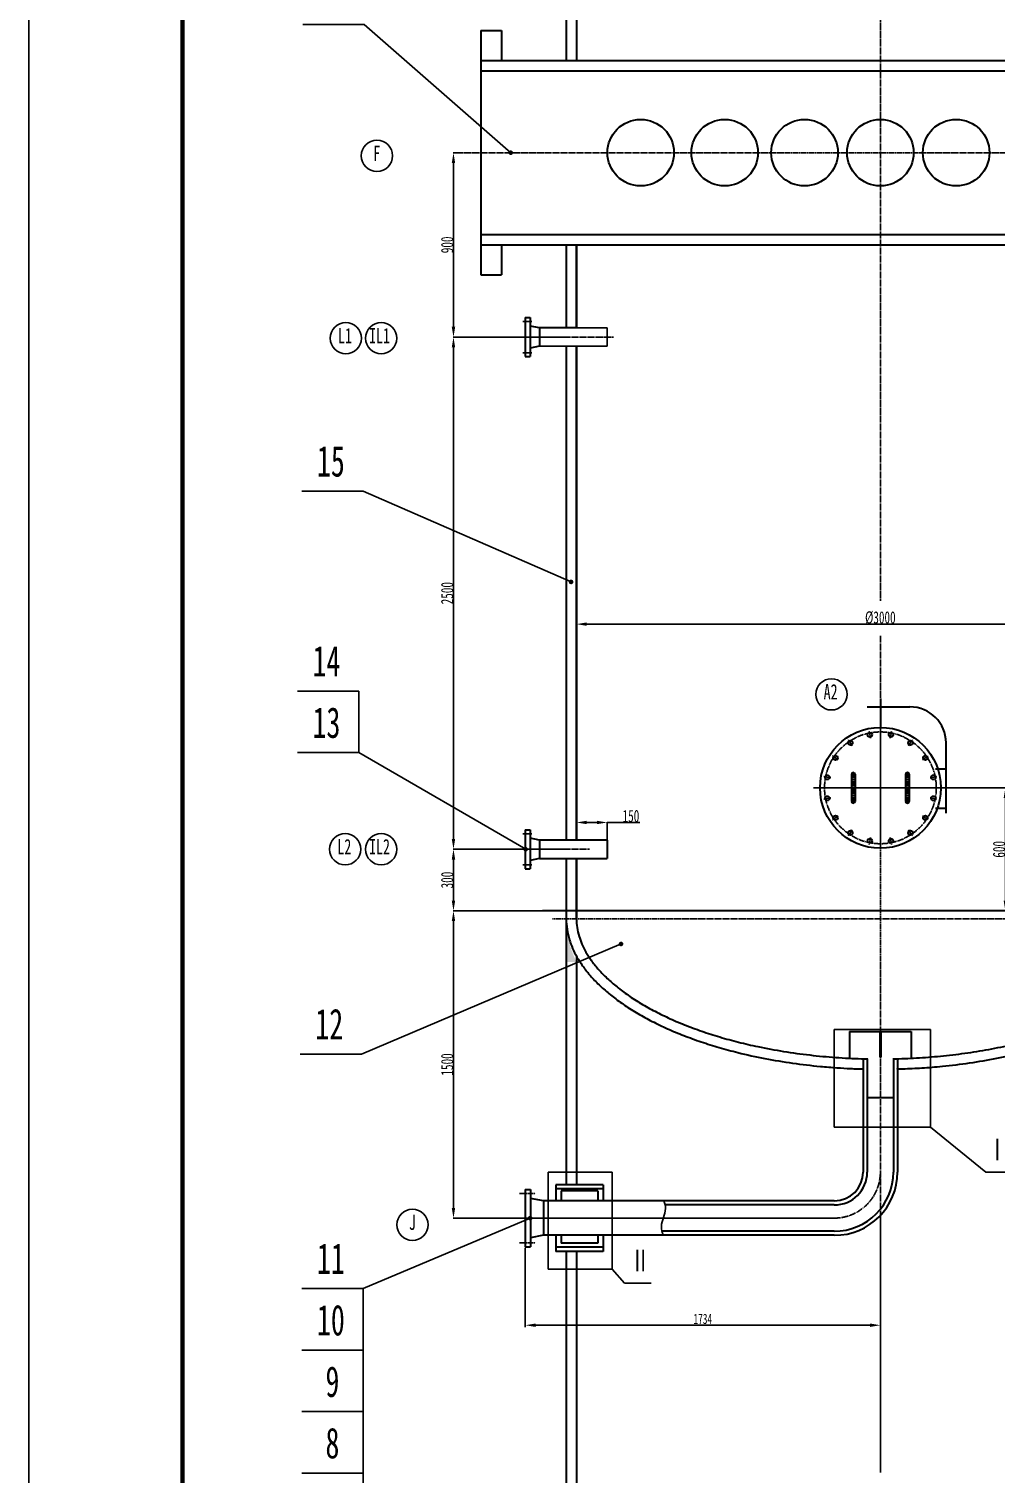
# Model space of a CAD drawing. Header units: millimetres. Extents: x -8910 to 8910, y -12615 to 12615.
# Drawn here: x -8910 to -4188, y -8337 to -1284 of the extents above; entities that cross this region are included whole.
import ezdxf

# ---------------------------------------------------------------- set-up
doc = ezdxf.new("R2010")
doc.units = ezdxf.units.MM
doc.linetypes.add('EB_DASHDOT', pattern=[39, 30, -3, 3, -3])
for name, color, linetype, lineweight in [('CAXA0', 7, 'Continuous', 35), ('CAXA1', 1, 'EB_DASHDOT', 25), ('CAXA3', 7, 'Continuous', 25), ('CAXA4', 2, 'Continuous', 25)]:
    doc.layers.add(name, color=color, linetype=linetype, lineweight=lineweight)
doc.styles.add('标准', font='SIMFANG.TTF', dxfattribs={"width": 0.667})
doc.dimstyles.new('机械', dxfattribs={"dimtxt": 50, "dimasz": 50, "dimexe": 10, "dimexo": 5, "dimgap": 5, "dimtad": 1, "dimdec": 0, "dimdsep": 46, "dimtxsty": '标准', "dimcen": 0, "dimdle": 6, "dimazin": 2, "dimtfac": 1, "dimtdec": 0, "dimtmove": 0, "dimatfit": 3, "dimldrblk": 'NONE', "dimfxl": 1, "dimtolj": 1, "dimtzin": 0, "dimarcsym": 0})
doc.dimstyles.new('标准', dxfattribs={"dimtxt": 3.5, "dimasz": 3.5, "dimexe": 2, "dimexo": 0, "dimtad": 1, "dimdec": 1, "dimdsep": 46, "dimtxsty": '标准', "dimcen": 0, "dimdle": 4, "dimazin": 2, "dimtfac": 1, "dimtdec": 1, "dimtmove": 0, "dimatfit": 3, "dimldrblk": 'NONE', "dimfxl": 1, "dimtolj": 1, "dimtzin": 0, "dimarcsym": 0})

# ---------------------------------------------------------------- blocks, each defined once
blk = doc.blocks.new('CAXBLOCK0', base_point=(8610, -12315))
at = {"layer": 'CAXA0', "linetype": 'Continuous', "lineweight": 25}
blk.add_line((-8910, -12615), (-8910, 12615), dxfattribs=at)
at = {"layer": 'CAXA0', "linetype": 'Continuous', "lineweight": 70}
blk.add_line((-8160, -12315), (-8160, 12315), dxfattribs=at)
blk = doc.blocks.new('*D103')
at = {"layer": 'CAXA4', "color": 0, "lineweight": -2}
for p, q in [((-6820.2, -1888.1), (-6839.3, -1888.1)), ((-6837.3, -2738), (-6837.3, -1938.1)), ((-6289.7, -2788), (-6839.3, -2788))]:
    blk.add_line(p, q, dxfattribs=at)
at = {"layer": 'CAXA4', "color": 0}
for points in [[(-6845.6, -1938.1), (-6829, -1938.1), (-6837.3, -1888.1)], [(-6845.6, -2738), (-6829, -2738), (-6837.3, -2788)]]:
    blk.add_solid(points, dxfattribs=at)
at = {"layer": 'Defpoints', "color": 0}
for p in [(-6837.3, -1888.1), (-6820.2, -1888.1), (-6289.7, -2788)]:
    blk.add_point(p, dxfattribs=at)
at = {"layer": 'CAXA4', "color": 0, "insert": (-6867.9, -2338.1), "char_height": 60, "attachment_point": 5, "rotation": 90, "style": '标准'}
blk.add_mtext('\\A1;\\fFangSong_GB2312;900', dxfattribs=at)
blk = doc.blocks.new('_None')
blk = doc.blocks.new('*D102')
at = {"layer": 'CAXA4', "color": 0, "lineweight": -2}
for p, q in [((-6289.7, -2788), (-6839.3, -2788)), ((-6837.3, -2838), (-6837.3, -5238)), ((-6289.7, -5288), (-6839.3, -5288))]:
    blk.add_line(p, q, dxfattribs=at)
at = {"layer": 'CAXA4', "color": 0}
for points in [[(-6845.6, -2838), (-6829, -2838), (-6837.3, -2788)], [(-6845.6, -5238), (-6829, -5238), (-6837.3, -5288)]]:
    blk.add_solid(points, dxfattribs=at)
at = {"layer": 'Defpoints', "color": 0}
for p in [(-6289.7, -2788), (-6837.3, -5288), (-6289.7, -5288)]:
    blk.add_point(p, dxfattribs=at)
at = {"layer": 'CAXA4', "color": 0, "insert": (-6867.9, -4038), "char_height": 60, "attachment_point": 5, "rotation": 90, "style": '标准'}
blk.add_mtext('\\A1;\\fFangSong_GB2312;2500', dxfattribs=at)
blk = doc.blocks.new('*D148')
at = {"layer": 'CAXA4', "color": 0, "lineweight": -2}
for p, q in [((-6289.7, -5288), (-6839.3, -5288)), ((-6837.3, -5338), (-6837.3, -5538.1)), ((-6403.3, -5588.1), (-6839.3, -5588.1))]:
    blk.add_line(p, q, dxfattribs=at)
at = {"layer": 'CAXA4', "color": 0}
for points in [[(-6845.6, -5338), (-6829, -5338), (-6837.3, -5288)], [(-6845.6, -5538.1), (-6829, -5538.1), (-6837.3, -5588.1)]]:
    blk.add_solid(points, dxfattribs=at)
at = {"layer": 'Defpoints', "color": 0}
for p in [(-6289.7, -5288), (-6837.3, -5588.1), (-6403.3, -5588.1)]:
    blk.add_point(p, dxfattribs=at)
at = {"layer": 'CAXA4', "color": 0, "insert": (-6867.9, -5438.1), "char_height": 60, "attachment_point": 5, "rotation": 90, "style": '标准'}
blk.add_mtext('\\A1;\\fFangSong_GB2312;300', dxfattribs=at)
blk = doc.blocks.new('*D101')
at = {"layer": 'CAXA4', "color": 0, "lineweight": -2}
for p, q in [((-6403.3, -5588.1), (-6839.3, -5588.1)), ((-6837.3, -5638.1), (-6837.3, -7038.1)), ((-4978.3, -7088.1), (-6839.3, -7088.1))]:
    blk.add_line(p, q, dxfattribs=at)
at = {"layer": 'CAXA4', "color": 0}
for points in [[(-6845.6, -5638.1), (-6829, -5638.1), (-6837.3, -5588.1)], [(-6845.6, -7038.1), (-6829, -7038.1), (-6837.3, -7088.1)]]:
    blk.add_solid(points, dxfattribs=at)
at = {"layer": 'Defpoints', "color": 0}
for p in [(-6403.3, -5588.1), (-6837.3, -7088.1), (-4978.3, -7088.1)]:
    blk.add_point(p, dxfattribs=at)
at = {"layer": 'CAXA4', "color": 0, "insert": (-6867.9, -6338.1), "char_height": 60, "attachment_point": 5, "rotation": 90, "style": '标准'}
blk.add_mtext('\\A1;\\fFangSong_GB2312;1500', dxfattribs=at)
blk = doc.blocks.new('*D96')
at = {"layer": 'CAXA4', "color": 0, "lineweight": -2}
for p, q in [((-4455.2, -4988.1), (-4141.1, -4988.1)), ((-4143.1, -5038.1), (-4143.1, -5538.1)), ((-3103.3, -5588.1), (-4145.1, -5588.1))]:
    blk.add_line(p, q, dxfattribs=at)
at = {"layer": 'CAXA4', "color": 0}
for points in [[(-4151.4, -5038.1), (-4134.7, -5038.1), (-4143.1, -4988.1)], [(-4151.4, -5538.1), (-4134.7, -5538.1), (-4143.1, -5588.1)]]:
    blk.add_solid(points, dxfattribs=at)
at = {"layer": 'Defpoints', "color": 0}
for p in [(-4455.2, -4988.1), (-4143.1, -5588.1), (-3103.3, -5588.1)]:
    blk.add_point(p, dxfattribs=at)
at = {"layer": 'CAXA4', "color": 0, "insert": (-4173.7, -5288.1), "char_height": 60, "attachment_point": 5, "rotation": 90, "style": '标准'}
blk.add_mtext('\\A1;\\fFangSong_GB2312;600', dxfattribs=at)
blk = doc.blocks.new('*CAXBLOCK449')
at = {"layer": 'CAXA4', "color": 0, "linetype": 'Continuous', "lineweight": 25}
for p, q in [((-4508.8, -6645), (-4238.8, -6863.1)), ((-4238.8, -6863.1), (-4129.3, -6863.1))]:
    blk.add_line(p, q, dxfattribs=at)
at = {"layer": 'CAXA4', "color": 0, "linetype": 'Continuous', "lineweight": 25, "insert": (-4230.5, -6700.5), "char_height": 105, "attachment_point": 1, "style": '标准'}
blk.add_mtext('\\fFangSong_GB2312;Ⅰ', dxfattribs=at)
blk = doc.blocks.new('CAXBLOCK57', base_point=(-7718.1, -7432.3))
at = {"layer": 'CAXA3', "linetype": 'Continuous', "lineweight": 25}
blk.add_hatch(color=0, dxfattribs=at).paths.add_polyline_path([(-6592, -7088.1), (-6592.2, -7086.4), (-6592.6, -7084.7), (-6593.3, -7083), (-6594.2, -7081.5), (-6595.3, -7080.2), (-6596.7, -7079), (-6598.2, -7078.1), (-6599.8, -7077.4), (-6601.5, -7077), (-6603.3, -7076.9), (-6605.1, -7077), (-6606.8, -7077.4), (-6608.4, -7078.1), (-6609.9, -7079), (-6611.3, -7080.2), (-6612.4, -7081.5), (-6613.3, -7083), (-6614, -7084.7), (-6614.4, -7086.4), (-6614.5, -7088.1), (-6614.4, -7089.9), (-6614, -7091.6), (-6613.3, -7093.2), (-6612.4, -7094.7), (-6611.3, -7096.1), (-6609.9, -7097.2), (-6608.4, -7098.2), (-6606.8, -7098.8), (-6605.1, -7099.2), (-6603.3, -7099.4), (-6601.5, -7099.2), (-6599.8, -7098.8), (-6598.2, -7098.2), (-6596.7, -7097.2), (-6595.3, -7096.1), (-6594.2, -7094.7), (-6593.3, -7093.2), (-6592.6, -7091.6), (-6592.2, -7089.9)], flags=0)
at = {"layer": 'CAXA3', "color": 0, "linetype": 'Continuous', "lineweight": 25}
for p, q in [((-6603.3, -7088.1), (-7418.1, -7432.3)), ((-7418.1, -7432.3), (-7718.1, -7432.3))]:
    blk.add_line(p, q, dxfattribs=at)
at = {"layer": 'CAXA3', "color": 0, "linetype": 'Continuous', "lineweight": 25, "insert": (-7644.1, -7210.7), "char_height": 150, "attachment_point": 1, "style": '标准'}
blk.add_mtext('\\fFangSong_GB2312;11', dxfattribs=at)
blk = doc.blocks.new('CAXBLOCK58', base_point=(-7718.1, -7732.3))
at = {"layer": 'CAXA3', "color": 0, "linetype": 'Continuous', "lineweight": 25}
for p, q in [((-7418.1, -7432.3), (-7418.1, -7732.3)), ((-7418.1, -7732.3), (-7718.1, -7732.3))]:
    blk.add_line(p, q, dxfattribs=at)
at = {"layer": 'CAXA3', "color": 0, "linetype": 'Continuous', "lineweight": 25, "insert": (-7644.1, -7510.7), "char_height": 150, "attachment_point": 1, "style": '标准'}
blk.add_mtext('\\fFangSong_GB2312;10', dxfattribs=at)
blk = doc.blocks.new('CAXBLOCK59', base_point=(-7718.1, -8032.3))
at = {"layer": 'CAXA3', "color": 0, "linetype": 'Continuous', "lineweight": 25}
for p, q in [((-7418.1, -7732.3), (-7418.1, -8032.3)), ((-7418.1, -8032.3), (-7718.1, -8032.3))]:
    blk.add_line(p, q, dxfattribs=at)
at = {"layer": 'CAXA3', "color": 0, "linetype": 'Continuous', "lineweight": 25, "insert": (-7602.4, -7810.7), "char_height": 150, "attachment_point": 1, "style": '标准'}
blk.add_mtext('\\fFangSong_GB2312;9', dxfattribs=at)
blk = doc.blocks.new('CAXBLOCK60', base_point=(-7718.1, -8332.3))
at = {"layer": 'CAXA3', "color": 0, "linetype": 'Continuous', "lineweight": 25}
for p, q in [((-7418.1, -8032.3), (-7418.1, -8332.3)), ((-7418.1, -8332.3), (-7718.1, -8332.3))]:
    blk.add_line(p, q, dxfattribs=at)
at = {"layer": 'CAXA3', "color": 0, "linetype": 'Continuous', "lineweight": 25, "insert": (-7602.4, -8110.7), "char_height": 150, "attachment_point": 1, "style": '标准'}
blk.add_mtext('\\fFangSong_GB2312;8', dxfattribs=at)
blk = doc.blocks.new('CAXBLOCK61', base_point=(-7718.1, -8632.3))
at = {"layer": 'CAXA3', "color": 0, "linetype": 'Continuous', "lineweight": 25}
for p, q in [((-7418.1, -8332.3), (-7418.1, -8632.3)), ((-7418.1, -8632.3), (-7718.1, -8632.3))]:
    blk.add_line(p, q, dxfattribs=at)
at = {"layer": 'CAXA3', "color": 0, "linetype": 'Continuous', "lineweight": 25, "insert": (-7602.4, -8410.7), "char_height": 150, "attachment_point": 1, "style": '标准'}
blk.add_mtext('\\fFangSong_GB2312;7', dxfattribs=at)
blk = doc.blocks.new('CAXBLOCK56', base_point=(-6603.3, -7088.1))
at = {"layer": 'CAXA3', "color": 0, "linetype": 'ByBlock', "lineweight": -2}
for name, p in [('CAXBLOCK57', (-7718.1, -7432.3)), ('CAXBLOCK58', (-7718.1, -7732.3)), ('CAXBLOCK59', (-7718.1, -8032.3)), ('CAXBLOCK60', (-7718.1, -8332.3)), ('CAXBLOCK61', (-7718.1, -8632.3))]:
    blk.add_blockref(name, p, dxfattribs=at)
blk = doc.blocks.new('CAXBLOCK63', base_point=(-7672, -6287.5))
at = {"layer": 'CAXA3', "linetype": 'Continuous', "lineweight": 25}
blk.add_hatch(color=0, dxfattribs=at).paths.add_polyline_path([(-6094.4, -5750.2), (-6094.5, -5748.4), (-6094.9, -5746.7), (-6095.6, -5745.1), (-6096.5, -5743.6), (-6097.7, -5742.2), (-6099, -5741.1), (-6100.5, -5740.1), (-6102.2, -5739.5), (-6103.9, -5739.1), (-6105.6, -5738.9), (-6107.4, -5739.1), (-6109.1, -5739.5), (-6110.8, -5740.1), (-6112.3, -5741.1), (-6113.6, -5742.2), (-6114.7, -5743.6), (-6115.7, -5745.1), (-6116.3, -5746.7), (-6116.8, -5748.4), (-6116.9, -5750.2), (-6116.8, -5751.9), (-6116.3, -5753.6), (-6115.7, -5755.3), (-6114.7, -5756.8), (-6113.6, -5758.1), (-6112.3, -5759.3), (-6110.8, -5760.2), (-6109.1, -5760.9), (-6107.4, -5761.3), (-6105.6, -5761.4), (-6103.9, -5761.3), (-6102.2, -5760.9), (-6100.5, -5760.2), (-6099, -5759.3), (-6097.7, -5758.1), (-6096.5, -5756.8), (-6095.6, -5755.3), (-6094.9, -5753.6), (-6094.5, -5751.9)], flags=0)
at = {"layer": 'CAXA3', "color": 0, "linetype": 'Continuous', "lineweight": 25}
for p, q in [((-6105.6, -5750.2), (-7372, -6287.5)), ((-7372, -6287.5), (-7672, -6287.5))]:
    blk.add_line(p, q, dxfattribs=at)
at = {"layer": 'CAXA3', "color": 0, "linetype": 'Continuous', "lineweight": 25, "insert": (-7598, -6065.9), "char_height": 150, "attachment_point": 1, "style": '标准'}
blk.add_mtext('\\fFangSong_GB2312;12', dxfattribs=at)
blk = doc.blocks.new('CAXBLOCK62', base_point=(-6105.6, -5750.2))
at = {"layer": 'CAXA3', "color": 0, "linetype": 'ByBlock', "lineweight": -2}
blk.add_blockref('CAXBLOCK63', (-7672, -6287.5), dxfattribs=at)
blk = doc.blocks.new('CAXBLOCK65', base_point=(-7718.1, -4816.1))
at = {"layer": 'CAXA3', "linetype": 'Continuous', "lineweight": 25}
blk.add_hatch(color=0, dxfattribs=at).paths.add_polyline_path([(-6592.1, -5288), (-6592.2, -5286.3), (-6592.6, -5284.6), (-6593.3, -5282.9), (-6594.2, -5281.4), (-6595.4, -5280.1), (-6596.7, -5278.9), (-6598.2, -5278), (-6599.9, -5277.3), (-6601.6, -5276.9), (-6603.3, -5276.8), (-6605.1, -5276.9), (-6606.8, -5277.3), (-6608.4, -5278), (-6609.9, -5278.9), (-6611.3, -5280.1), (-6612.4, -5281.4), (-6613.4, -5282.9), (-6614, -5284.6), (-6614.4, -5286.3), (-6614.6, -5288), (-6614.4, -5289.8), (-6614, -5291.5), (-6613.4, -5293.1), (-6612.4, -5294.7), (-6611.3, -5296), (-6609.9, -5297.1), (-6608.4, -5298.1), (-6606.8, -5298.7), (-6605.1, -5299.1), (-6603.3, -5299.3), (-6601.6, -5299.1), (-6599.9, -5298.7), (-6598.2, -5298.1), (-6596.7, -5297.1), (-6595.4, -5296), (-6594.2, -5294.7), (-6593.3, -5293.1), (-6592.6, -5291.5), (-6592.2, -5289.8)], flags=0)
at = {"layer": 'CAXA3', "color": 0, "linetype": 'Continuous', "lineweight": 25}
for p, q in [((-7418.1, -4816.1), (-7718.1, -4816.1)), ((-6603.3, -5288), (-7418.1, -4816.1))]:
    blk.add_line(p, q, dxfattribs=at)
at = {"layer": 'CAXA3', "color": 0, "linetype": 'Continuous', "lineweight": 25, "insert": (-7644.1, -4594.5), "char_height": 150, "attachment_point": 1, "style": '标准'}
blk.add_mtext('\\fFangSong_GB2312;13', dxfattribs=at)
blk = doc.blocks.new('CAXBLOCK66', base_point=(-7718.1, -4516.1))
at = {"layer": 'CAXA3', "color": 0, "linetype": 'Continuous', "lineweight": 25}
for p, q in [((-7418.1, -4516.1), (-7718.1, -4516.1)), ((-7418.1, -4816.1), (-7418.1, -4516.1))]:
    blk.add_line(p, q, dxfattribs=at)
at = {"layer": 'CAXA3', "color": 0, "linetype": 'Continuous', "lineweight": 25, "insert": (-7644.1, -4294.5), "char_height": 150, "attachment_point": 1, "style": '标准'}
blk.add_mtext('\\fFangSong_GB2312;14', dxfattribs=at)
blk = doc.blocks.new('CAXBLOCK64', base_point=(-6603.3, -5288))
at = {"layer": 'CAXA3', "color": 0, "linetype": 'ByBlock', "lineweight": -2}
for name, p in [('CAXBLOCK66', (-7718.1, -4516.1)), ('CAXBLOCK65', (-7718.1, -4816.1))]:
    blk.add_blockref(name, p, dxfattribs=at)
blk = doc.blocks.new('CAXBLOCK70', base_point=(-7718.1, -1263))
at = {"layer": 'CAXA3', "linetype": 'Continuous', "lineweight": 25}
blk.add_hatch(color=0, dxfattribs=at).paths.add_polyline_path([(-6692, -1888.1), (-6692.2, -1886.4), (-6692.6, -1884.6), (-6693.3, -1883), (-6694.2, -1881.5), (-6695.3, -1880.2), (-6696.7, -1879), (-6698.2, -1878.1), (-6699.8, -1877.4), (-6701.5, -1877), (-6703.3, -1876.9), (-6705, -1877), (-6706.8, -1877.4), (-6708.4, -1878.1), (-6709.9, -1879), (-6711.2, -1880.2), (-6712.4, -1881.5), (-6713.3, -1883), (-6714, -1884.6), (-6714.4, -1886.4), (-6714.5, -1888.1), (-6714.4, -1889.9), (-6714, -1891.6), (-6713.3, -1893.2), (-6712.4, -1894.7), (-6711.2, -1896.1), (-6709.9, -1897.2), (-6708.4, -1898.1), (-6706.8, -1898.8), (-6705, -1899.2), (-6703.3, -1899.4), (-6701.5, -1899.2), (-6699.8, -1898.8), (-6698.2, -1898.1), (-6696.7, -1897.2), (-6695.3, -1896.1), (-6694.2, -1894.7), (-6693.3, -1893.2), (-6692.6, -1891.6), (-6692.2, -1889.9)], flags=0)
at = {"layer": 'CAXA3', "color": 0, "linetype": 'Continuous', "lineweight": 25}
for p, q in [((-7418.1, -1263), (-7718.1, -1263)), ((-6703.3, -1888.1), (-7418.1, -1263))]:
    blk.add_line(p, q, dxfattribs=at)
at = {"layer": 'CAXA3', "color": 0, "linetype": 'Continuous', "lineweight": 25, "insert": (-7644.1, -1041.4), "char_height": 150, "attachment_point": 1, "style": '标准'}
blk.add_mtext('\\fFangSong_GB2312;16', dxfattribs=at)
blk = doc.blocks.new('CAXBLOCK69', base_point=(-6703.3, -1888.1))
at = {"layer": 'CAXA3', "color": 0, "linetype": 'ByBlock', "lineweight": -2}
blk.add_blockref('CAXBLOCK70', (-7718.1, -1263), dxfattribs=at)
blk = doc.blocks.new('*CAXBLOCK10861')
at = {"layer": 'CAXA3', "color": 0, "linetype": 'Continuous', "lineweight": 25}
for p, q in [((-6178.5, -7337.5), (-6118.6, -7405.2)), ((-6118.6, -7405.2), (-5988.5, -7405.2))]:
    blk.add_line(p, q, dxfattribs=at)
at = {"layer": 'CAXA3', "color": 0, "linetype": 'Continuous', "lineweight": 25, "insert": (-6089.7, -7242.6), "char_height": 105, "attachment_point": 1, "style": '标准'}
blk.add_mtext('\\fFangSong_GB2312;Ⅱ', dxfattribs=at)
blk = doc.blocks.new('CAXBLOCK68', base_point=(-7718.1, -3540.3))
at = {"layer": 'CAXA3', "linetype": 'Continuous', "lineweight": 25}
blk.add_hatch(color=0, dxfattribs=at).paths.add_polyline_path([(-6392, -3983.1), (-6392.2, -3981.3), (-6392.6, -3979.6), (-6393.3, -3978), (-6394.2, -3976.5), (-6395.3, -3975.1), (-6396.7, -3974), (-6398.2, -3973.1), (-6399.8, -3972.4), (-6401.5, -3972), (-6403.3, -3971.9), (-6405, -3972), (-6406.8, -3972.4), (-6408.4, -3973.1), (-6409.9, -3974), (-6411.2, -3975.1), (-6412.4, -3976.5), (-6413.3, -3978), (-6414, -3979.6), (-6414.4, -3981.3), (-6414.5, -3983.1), (-6414.4, -3984.9), (-6414, -3986.6), (-6413.3, -3988.2), (-6412.4, -3989.7), (-6411.2, -3991.1), (-6409.9, -3992.2), (-6408.4, -3993.1), (-6406.8, -3993.8), (-6405, -3994.2), (-6403.3, -3994.4), (-6401.5, -3994.2), (-6399.8, -3993.8), (-6398.2, -3993.1), (-6396.7, -3992.2), (-6395.3, -3991.1), (-6394.2, -3989.7), (-6393.3, -3988.2), (-6392.6, -3986.6), (-6392.2, -3984.9)], flags=0)
at = {"layer": 'CAXA3', "color": 0, "linetype": 'Continuous', "lineweight": 25}
for p, q in [((-7418.1, -3540.3), (-7718.1, -3540.3)), ((-6403.3, -3983.1), (-7418.1, -3540.3))]:
    blk.add_line(p, q, dxfattribs=at)
at = {"layer": 'CAXA3', "color": 0, "linetype": 'Continuous', "lineweight": 25, "insert": (-7644.1, -3318.7), "char_height": 150, "attachment_point": 1, "style": '标准'}
blk.add_mtext('\\fFangSong_GB2312;15', dxfattribs=at)
blk = doc.blocks.new('*D147')
at = {"layer": 'CAXA4', "color": 0, "lineweight": -2}
for p, q in [((-6236.8, -5215.9), (-6236.8, -5155.1)), ((-6186.8, -5157.1), (-6137.3, -5157.1)), ((-6087.3, -5243.6), (-6087.3, -5155.1)), ((-6087.3, -5157.1), (-5928, -5157.1))]:
    blk.add_line(p, q, dxfattribs=at)
at = {"layer": 'CAXA4', "color": 0}
for points in [[(-6186.8, -5148.8), (-6186.8, -5165.4), (-6236.8, -5157.1)], [(-6137.3, -5148.8), (-6137.3, -5165.4), (-6087.3, -5157.1)]]:
    blk.add_solid(points, dxfattribs=at)
at = {"layer": 'Defpoints', "color": 0}
for p in [(-6236.8, -5215.9), (-6087.3, -5157.1), (-6087.3, -5243.6)]:
    blk.add_point(p, dxfattribs=at)
at = {"layer": 'CAXA4', "color": 0, "insert": (-5970.9, -5125.9), "char_height": 60, "attachment_point": 5, "style": '标准'}
blk.add_mtext('\\A1;150', dxfattribs=at)
blk = doc.blocks.new('*D153')
at = {"layer": 'CAXA4', "color": 0, "lineweight": -2}
for p, q in [((-6236.8, -4092), (-6236.8, -4191.1)), ((-3269.9, -4092), (-3269.9, -4191.1)), ((-6186.8, -4189.1), (-3319.9, -4189.1))]:
    blk.add_line(p, q, dxfattribs=at)
at = {"layer": 'CAXA4', "color": 0}
for points in [[(-6186.8, -4180.8), (-6186.8, -4197.5), (-6236.8, -4189.1)], [(-3319.9, -4180.8), (-3319.9, -4197.5), (-3269.9, -4189.1)]]:
    blk.add_solid(points, dxfattribs=at)
at = {"layer": 'Defpoints', "color": 0}
for p in [(-6236.8, -4092), (-3269.9, -4092), (-3269.9, -4189.1)]:
    blk.add_point(p, dxfattribs=at)
at = {"layer": 'CAXA4', "color": 0, "insert": (-4753.4, -4157.8), "char_height": 60, "attachment_point": 5, "style": '标准'}
blk.add_mtext('\\A1;%%c3000', dxfattribs=at)
blk = doc.blocks.new('*D176')
at = {"layer": 'CAXA4', "color": 0, "lineweight": -2}
for p, q in [((-4753.3, -7079.9), (-4753.3, -7620.8)), ((-6486.8, -7233.1), (-6486.8, -7620.8)), ((-6436.8, -7610.8), (-4803.3, -7610.8))]:
    blk.add_line(p, q, dxfattribs=at)
at = {"layer": 'CAXA4', "color": 0}
for points in [[(-6436.8, -7602.5), (-6436.8, -7619.2), (-6486.8, -7610.8)], [(-4803.3, -7602.5), (-4803.3, -7619.2), (-4753.3, -7610.8)]]:
    blk.add_solid(points, dxfattribs=at)
at = {"layer": 'Defpoints', "color": 0}
for p in [(-4753.3, -7074.9), (-6486.8, -7228.1), (-4753.3, -7610.8)]:
    blk.add_point(p, dxfattribs=at)
at = {"layer": 'CAXA4', "color": 0, "insert": (-5620.1, -7580.3), "char_height": 50, "attachment_point": 5, "style": '标准'}
blk.add_mtext('\\A1;1734', dxfattribs=at)

msp = doc.modelspace()

# ---------------------------------------------------------------- hatches: boundary and pattern name
at = {"layer": 'CAXA0', "linetype": 'Continuous', "lineweight": 25}
msp.add_hatch(color=256, dxfattribs=at).paths.add_polyline_path([(-6286.82, -5838.29), (-6236.82, -5838.29), (-6242.35, -5826.53), (-6247.55, -5814.73), (-6252.44, -5802.89), (-6257, -5791.01), (-6260.59, -5780.98), (-6263.96, -5770.91), (-6267.09, -5760.81), (-6270, -5750.68), (-6272.68, -5740.53), (-6275.13, -5730.36), (-6277.35, -5720.17), (-6279.33, -5709.96), (-6281.09, -5699.74), (-6282.61, -5689.51), (-6283.89, -5679.28), (-6284.95, -5669.03), (-6285.77, -5658.79), (-6286.35, -5648.55), (-6286.7, -5638.32), (-6286.82, -5628.09)], flags=0)

# ---------------------------------------------------------------- linework, layer by layer
at = {"layer": 'CAXA0'}
for p, q in [((-6286.66, 7427.91), (-6286.66, -1438.12)), ((-6236.66, -1168.12), (-6236.66, -1438.12)), ((-6703.29, -1292.59), (-6703.29, -2483.65)), ((-6703.29, -1292.59), (-6603.29, -1292.59)), ((-6603.29, -1292.59), (-6603.29, -1438.12)), ((-6703.29, -1438.12), (-3269.91, -1438.12)), ((-6703.29, -1488.12), (-3269.91, -1488.12)), ((-6703.29, -2288.12), (-3269.91, -2288.12)), ((-6703.29, -2338.12), (-3153.29, -2338.12)), ((-6603.29, -2338.12), (-6603.29, -2483.65)), ((-6286.82, -2338.12), (-6286.82, -2743.56)), ((-6236.82, -2338.12), (-6236.82, -2743.6)), ((-6236.82, -2743.65), (-6236.82, -2338.12)), ((-6703.29, -2483.65), (-6603.29, -2483.65)), ((-6486.87, -2693.06), (-6486.87, -2883.06)), ((-6486.84, -2693.06), (-6462.84, -2693.06)), ((-6462.84, -2693.06), (-6462.84, -2883.06)), ((-6416.84, -2743.56), (-6462.84, -2734.06)), ((-6236.82, -2743.56), (-6416.84, -2743.56)), ((-6416.84, -2743.56), (-6416.84, -2832.56)), ((-6486.84, -2883.06), (-6462.84, -2883.06)), ((-6416.84, -2832.56), (-6462.84, -2842.06)), ((-6286.82, -2832.54), (-6286.82, -5243.56)), ((-6236.82, -2832.56), (-6236.82, -5243.56)), ((-6236.82, -5243.56), (-6236.82, -2832.67)), ((-4753.01, -4552.35), (-4753.01, -4693.27)), ((-4817.68, -4592.78), (-4608.77, -4592.78)), ((-4432.77, -5111.92), (-4432.77, -4768.78)), ((-4893.81, -4922.07), (-4893.81, -5054.07)), ((-4876.21, -4922.07), (-4876.21, -5054.07)), ((-4629.81, -4922.07), (-4629.81, -5054.07)), ((-4612.21, -4922.07), (-4612.21, -5054.07)), ((-4484.6, -4894.67), (-4432.77, -4894.67)), ((-4484.6, -5086.64), (-4432.77, -5086.64)), ((-6486.87, -5193.06), (-6486.87, -5383.06)), ((-6486.84, -5193.06), (-6462.84, -5193.06)), ((-6462.84, -5193.06), (-6462.84, -5383.06)), ((-6416.84, -5243.56), (-6462.84, -5234.06)), ((-6087.28, -5243.56), (-6416.84, -5243.56)), ((-6416.84, -5243.56), (-6416.84, -5332.56)), ((-6087.28, -5243.56), (-6087.28, -5332.56)), ((-6416.84, -5332.56), (-6462.84, -5342.06)), ((-6416.84, -5332.56), (-6087.28, -5332.56)), ((-6286.82, -5332.54), (-6286.82, -6167.79)), ((-6236.82, -5628.09), (-6236.82, -5332.56)), ((-6236.82, -5332.56), (-6236.82, -5628.09)), ((-6486.84, -5383.06), (-6462.84, -5383.06)), ((-3103.29, -5588.09), (-6403.29, -5588.09)), ((-6236.82, -5809.58), (-6236.82, -6883.8)), ((-6286.82, -6167.79), (-6286.82, -6925.59)), ((-6236.82, -6167.79), (-6236.82, -6925.59)), ((-4903.29, -6178.09), (-4903.29, -6308.43)), ((-4903.29, -6178.09), (-4603.29, -6178.09)), ((-4756.29, -6178.09), (-4756.29, -6303.09)), ((-4750.29, -6178.09), (-4750.29, -6303.09)), ((-4603.29, -6178.09), (-4603.29, -6308.43)), ((-4837.29, -6310.94), (-4837.29, -6863.09)), ((-4817.29, -6311.42), (-4817.29, -6863.09)), ((-4689.29, -6311.42), (-4689.29, -6863.09)), ((-4669.29, -6310.94), (-4669.29, -6863.09)), ((-4817.29, -6500.01), (-4689.29, -6500.01)), ((-6486.83, -6948.13), (-6461.33, -6948.13)), ((-6486.83, -6948.13), (-6486.83, -7228.13)), ((-6461.33, -6948.13), (-6461.33, -7228.13)), ((-6106.82, -6925.59), (-6336.82, -6925.59)), ((-6336.82, -6925.59), (-6336.82, -7004.09)), ((-6106.82, -6945.59), (-6336.82, -6945.59)), ((-6311.82, -6955.59), (-6311.82, -7004.09)), ((-6131.82, -6955.59), (-6311.82, -6955.59)), ((-6131.82, -6955.59), (-6131.82, -7004.09)), ((-6106.82, -6925.59), (-6106.82, -7004.09)), ((-6397.83, -7004.13), (-6461.33, -6992.13)), ((-4978.29, -7004.09), (-6398.06, -7004.09)), ((-6397.83, -7004.13), (-6397.83, -7172.13)), ((-4978.29, -7024.09), (-5803.85, -7024.09)), ((-6397.83, -7172.13), (-6461.33, -7184.13)), ((-4978.29, -7172.09), (-6397.83, -7172.09)), ((-6336.82, -7172.09), (-6336.82, -7250.59)), ((-6311.82, -7172.09), (-6311.82, -7210.59)), ((-6131.82, -7172.09), (-6131.82, -7210.59)), ((-6106.82, -7172.09), (-6106.82, -7250.59)), ((-4978.29, -7152.09), (-5819.47, -7152.09)), ((-6486.83, -7228.13), (-6461.33, -7228.13)), ((-6106.82, -7230.59), (-6336.82, -7230.59)), ((-6106.82, -7250.59), (-6336.82, -7250.59)), ((-6131.82, -7210.59), (-6311.82, -7210.59)), ((-6286.82, -7250.59), (-6286.82, -8913.09)), ((-6236.82, -7250.59), (-6236.82, -8913.09))]:
    msp.add_line(p, q, dxfattribs=at)
for centre, radius in [((-5923.29, -1888.12), 162.5), ((-5513.29, -1888.12), 162.5), ((-5123.29, -1888.12), 162.5), ((-4753.29, -1888.12), 162.5), ((-4383.29, -1888.12), 162.5), ((-4753.01, -4988.07), 294.8), ((-4804.6, -4729.12), 11), ((-4701.57, -4729.09), 11), ((-4899.77, -4768.57), 11), ((-4606.38, -4768.49), 11), ((-4972.6, -4841.44), 11), ((-4533.51, -4841.31), 11), ((-5012, -4936.64), 11), ((-4494.05, -4936.49), 11), ((-5011.96, -5039.66), 11), ((-4494.02, -5039.51), 11), ((-4972.51, -5134.84), 11), ((-4533.42, -5134.71), 11), ((-4899.64, -5207.66), 11), ((-4606.25, -5207.58), 11), ((-4804.44, -5247.06), 11), ((-4701.42, -5247.03), 11)]:
    msp.add_circle(centre, radius, dxfattribs=at)
for centre, radius, start, end in [((-4608.77, -4768.78), 176, 0, 90), ((-4885.01, -4922.07), 8.8, 0, 180), ((-4621.01, -4922.07), 8.8, 0, 180), ((-4885.01, -5054.07), 8.8, 180, 360), ((-4621.01, -5054.07), 8.8, 180, 360), ((-4978.29, -6863.09), 141, 270, 360), ((-4978.29, -6863.09), 309, 270, 359.999963), ((-4978.29, -6863.09), 161, 270, 360), ((-4978.29, -6863.09), 289, 270, 359.999963)]:
    msp.add_arc(centre, radius, start, end, dxfattribs=at)
for points, knots in [([(-6286.66, -5628.09), (-6286.66, -5644.47), (-6285.44, -5661.17), (-6280.32, -5695.14), (-6276.42, -5712.42), (-6268.95, -5736.8), (-6266.62, -5743.69), (-6258.94, -5764.45), (-6252.87, -5778.45), (-6238.7, -5806.74), (-6230.6, -5821.03), (-6212.24, -5849.79), (-6201.98, -5864.27), (-6179.26, -5893.28), (-6166.8, -5907.8), (-6139.63, -5936.77), (-6124.91, -5951.21), (-6093.23, -5979.88), (-6076.26, -5994.11), (-6040.1, -6022.22), (-6020.93, -6036.09), (-5980.49, -6063.33), (-5959.22, -6076.69), (-5914.7, -6102.8), (-5891.45, -6115.53), (-5843.11, -6140.26), (-5818.03, -6152.25), (-5766.25, -6175.39), (-5739.53, -6186.53), (-5684.69, -6207.89), (-5656.55, -6218.1), (-5599.06, -6237.52), (-5569.72, -6246.73), (-5510.06, -6264.1), (-5479.75, -6272.26), (-5405.51, -6290.7), (-5361.22, -6300.43), (-5271.83, -6317.67), (-5226.74, -6325.19), (-5136.39, -6338.03), (-5091.14, -6343.37), (-5019.03, -6350.23), (-4992.03, -6352.43), (-4942.61, -6355.8), (-4920.15, -6357.08), (-4887.73, -6358.58), (-4877.67, -6359), (-4856.47, -6359.78), (-4845.34, -6360.12), (-4834.27, -6360.41)], [0, 0, 0, 0, 104.8481237, 104.8481237, 209.6962474, 209.6962474, 250.682053, 250.682053, 332.6536642, 332.6536642, 414.6252753, 414.6252753, 496.5968865, 496.5968865, 578.5684976, 578.5684976, 660.5401088, 660.5401088, 742.5117199, 742.5117199, 824.483331, 824.483331, 906.4549422, 906.4549422, 988.4265533, 988.4265533, 1070.3981645, 1070.3981645, 1152.3697756, 1152.3697756, 1234.3413868, 1234.3413868, 1316.3129979, 1316.3129979, 1398.2846091, 1398.2846091, 1514.6612609, 1514.6612609, 1631.0379127, 1631.0379127, 1747.4145645, 1747.4145645, 1817.4004242, 1817.4004242, 1876.139559, 1876.139559, 1902.7027473, 1902.7027473, 1932.1929695, 1932.1929695, 1932.1929695, 1932.1929695]), ([(-6236.66, -5628.09), (-6236.66, -5641.77), (-6235.67, -5655.66), (-6231.49, -5684.02), (-6228.3, -5698.51), (-6220.17, -5725.58), (-6215.63, -5738.06), (-6204.63, -5763.52), (-6198.16, -5776.5), (-6183.1, -5802.9), (-6174.51, -5816.32), (-6155.05, -5843.49), (-6144.19, -5857.23), (-6120.07, -5884.9), (-6106.82, -5898.83), (-6077.9, -5926.67), (-6062.23, -5940.59), (-6028.5, -5968.25), (-6010.43, -5981.99), (-5971.97, -6009.11), (-5951.57, -6022.49), (-5908.58, -6048.71), (-5885.99, -6061.57), (-5838.76, -6086.59), (-5814.13, -6098.76), (-5763.03, -6122.3), (-5736.56, -6133.67), (-5682.01, -6155.48), (-5653.93, -6165.93), (-5596.41, -6185.81), (-5566.97, -6195.25), (-5506.98, -6213.06), (-5476.44, -6221.43), (-5414.51, -6237.05), (-5383.12, -6244.31), (-5309.82, -6259.78), (-5267.7, -6267.58), (-5183.04, -6281.22), (-5140.51, -6287.05), (-5055.59, -6296.8), (-5013.2, -6300.72), (-4929.04, -6306.73), (-4887.28, -6308.82), (-4835.64, -6310.37), (-4825.28, -6310.63), (-4814.95, -6310.84)], [0, 0, 0, 0, 98.7300422, 98.7300422, 197.4600844, 197.4600844, 278.8687557, 278.8687557, 360.2774269, 360.2774269, 441.6860981, 441.6860981, 523.0947693, 523.0947693, 604.5034405, 604.5034405, 685.9121117, 685.9121117, 767.3207829, 767.3207829, 848.7294542, 848.7294542, 930.1381254, 930.1381254, 1011.5467966, 1011.5467966, 1092.9554678, 1092.9554678, 1174.364139, 1174.364139, 1255.7728102, 1255.7728102, 1337.1814814, 1337.1814814, 1418.5901527, 1418.5901527, 1525.6127813, 1525.6127813, 1632.63541, 1632.63541, 1739.6580387, 1739.6580387, 1846.6806674, 1846.6806674, 1873.6561823, 1873.6561823, 1873.6561823, 1873.6561823]), ([(-4691.62, -6310.84), (-4653.66, -6310.08), (-4615.21, -6308.61), (-4537.64, -6304.13), (-4498.53, -6301.12), (-4420.01, -6293.49), (-4380.6, -6288.86), (-4301.91, -6277.94), (-4262.63, -6271.64), (-4184.63, -6257.34), (-4145.92, -6249.35), (-4069.54, -6231.68), (-4031.88, -6222.01), (-3958.07, -6201.05), (-3921.93, -6189.76), (-3851.65, -6165.69), (-3817.51, -6152.9), (-3751.67, -6125.98), (-3719.98, -6111.85), (-3659.44, -6082.46), (-3630.59, -6067.2), (-3576.06, -6035.8), (-3550.39, -6019.67), (-3502.47, -5986.81), (-3480.22, -5970.08), (-3442.56, -5939.07), (-3426.62, -5924.81), (-3397.28, -5896.31), (-3383.88, -5882.07), (-3359.56, -5853.77), (-3348.65, -5839.72), (-3329.19, -5811.98), (-3320.65, -5798.29), (-3305.77, -5771.38), (-3299.43, -5758.16), (-3288.74, -5732.25), (-3284.39, -5719.55), (-3277.46, -5694.67), (-3274.88, -5682.48), (-3271.3, -5658.52), (-3270.29, -5646.75), (-3269.95, -5632.79), (-3269.92, -5630.43), (-3269.92, -5628.09)], [0, 0, 0, 0, 99.1738435, 99.1738435, 198.3476871, 198.3476871, 297.5215306, 297.5215306, 396.6953742, 396.6953742, 495.8692177, 495.8692177, 595.0430612, 595.0430612, 694.2169048, 694.2169048, 793.3907483, 793.3907483, 892.5645919, 892.5645919, 991.7384354, 991.7384354, 1090.9122789, 1090.9122789, 1190.0861225, 1190.0861225, 1273.4161955, 1273.4161955, 1356.7462686, 1356.7462686, 1440.0763416, 1440.0763416, 1523.4064147, 1523.4064147, 1606.7364877, 1606.7364877, 1690.0665608, 1690.0665608, 1773.3966338, 1773.3966338, 1856.7267069, 1856.7267069, 1873.6561823, 1873.6561823, 1873.6561823, 1873.6561823]), ([(-4672.31, -6360.41), (-4662.78, -6360.16), (-4653.21, -6359.87), (-4628.28, -6359), (-4612.89, -6358.34), (-4581.98, -6356.8), (-4566.46, -6355.91), (-4517.61, -6352.72), (-4484.11, -6350), (-4406.28, -6342.33), (-4361.87, -6336.96), (-4273.22, -6324.12), (-4228.99, -6316.64), (-4141.32, -6299.56), (-4097.88, -6289.96), (-4012.44, -6268.64), (-3970.43, -6256.94), (-3888.5, -6231.52), (-3848.57, -6217.81), (-3771.41, -6188.54), (-3734.18, -6172.99), (-3669.28, -6143.18), (-3641.08, -6129.17), (-3587.17, -6100.24), (-3561.45, -6085.31), (-3512.71, -6054.7), (-3489.68, -6039.03), (-3453.26, -6012.13), (-3439.11, -6001.07), (-3412.19, -5978.75), (-3399.42, -5967.51), (-3371.49, -5941.35), (-3356.84, -5926.4), (-3332.97, -5899.83), (-3323.27, -5888.22), (-3305.29, -5865.04), (-3297, -5853.47), (-3281.81, -5830.44), (-3274.9, -5818.97), (-3262.41, -5796.21), (-3256.84, -5784.92), (-3248.21, -5765.37), (-3244.87, -5757.09), (-3238.87, -5740.63), (-3236.2, -5732.44), (-3229.23, -5708.37), (-3225.83, -5692.64), (-3221.26, -5661.67), (-3220.09, -5646.43), (-3219.92, -5630.32), (-3219.92, -5629.21), (-3219.92, -5628.09)], [0, 0, 0, 0, 25.3738622, 25.3738622, 65.9647092, 65.9647092, 106.5555563, 106.5555563, 193.3516776, 193.3516776, 307.5668748, 307.5668748, 421.782072, 421.782072, 535.9972692, 535.9972692, 650.2124664, 650.2124664, 764.4276636, 764.4276636, 878.6428608, 878.6428608, 972.6146169, 972.6146169, 1066.586373, 1066.586373, 1160.558129, 1160.558129, 1224.9945264, 1224.9945264, 1289.4309238, 1289.4309238, 1374.1193073, 1374.1193073, 1439.6339069, 1439.6339069, 1505.1485064, 1505.1485064, 1570.663106, 1570.663106, 1636.1777056, 1636.1777056, 1684.9605681, 1684.9605681, 1733.7434307, 1733.7434307, 1829.3919351, 1829.3919351, 1925.0404395, 1925.0404395, 1932.1929695, 1932.1929695, 1932.1929695, 1932.1929695])]:
    msp.add_open_spline(points, degree=3, knots=knots, dxfattribs=at)
msp.add_rational_spline([(-4756.29, -6303.09), (-4754.79, -6303.09), (-4753.29, -6303.09), (-4751.79, -6303.09), (-4750.29, -6303.09)], [0.99922467927, 0.999611825182, 1, 0.999611825182, 0.99922467927], degree=2, knots=[0, 0, 0, 3.0000003, 3.0000003, 6.0000007, 6.0000007, 6.0000007], dxfattribs=at)
at = {"layer": 'CAXA1', "linetype": 'EB_DASHDOT', "lineweight": 25}
for p, q in [((-4753.29, 8917.43), (-4753.29, -4074.89)), ((-6530.38, -2788.04), (-6056.86, -2788.04)), ((-4753.29, -4245.62), (-4753.29, -8329.48)), ((-4753.01, -5285.87), (-4753.01, -4690.27)), ((-5050.81, -4988.07), (-4455.21, -4988.07)), ((-6530.38, -5288.04), (-6173.26, -5288.04)), ((-3150.29, -5628.09), (-6353.29, -5628.09))]:
    msp.add_line(p, q, dxfattribs=at)
at = {"layer": 'CAXA1'}
for p, q in [((-6820.2, -1888.12), (-3153.29, -1888.12)), ((-6498.4, -2711.81), (-6454.58, -2711.81)), ((-6498.4, -2864.31), (-6454.58, -2864.31)), ((-4801.27, -4745.48), (-4807.87, -4712.29)), ((-4704.76, -4745.48), (-4698.16, -4712.29)), ((-4890.43, -4782.42), (-4909.23, -4754.28)), ((-4615.6, -4782.41), (-4596.79, -4754.27)), ((-4958.67, -4850.66), (-4986.81, -4831.86)), ((-4547.35, -4850.65), (-4519.21, -4831.85)), ((-4995.6, -4939.83), (-5028.79, -4933.22)), ((-4893.81, -4922.07), (-4876.21, -4922.07)), ((-4885.01, -4913.27), (-4885.01, -5062.87)), ((-4612.21, -4922.07), (-4629.81, -4922.07)), ((-4621.01, -4913.27), (-4621.01, -5062.87)), ((-4510.42, -4939.81), (-4477.22, -4933.21)), ((-5080.12, -4988.06), (-4385.97, -4988.06)), ((-4995.6, -5036.33), (-5028.79, -5042.94)), ((-4893.81, -5054.07), (-4876.21, -5054.07)), ((-4612.21, -5054.07), (-4629.81, -5054.07)), ((-4510.42, -5036.32), (-4477.22, -5042.93)), ((-4958.66, -5125.5), (-4986.8, -5144.3)), ((-4547.35, -5125.49), (-4519.21, -5144.29)), ((-6498.4, -5211.81), (-6454.58, -5211.81)), ((-4890.42, -5193.74), (-4909.22, -5221.88)), ((-4615.59, -5193.73), (-4596.78, -5221.87)), ((-4801.26, -5230.67), (-4807.86, -5263.86)), ((-4704.75, -5230.66), (-4698.15, -5263.86)), ((-6498.4, -5364.31), (-6454.58, -5364.31)), ((-6515.09, -6967.38), (-6436.58, -6967.38)), ((-4978.29, -7088.09), (-6689.02, -7088.09)), ((-6515.09, -7208.88), (-6436.58, -7208.88))]:
    msp.add_line(p, q, dxfattribs=at)
msp.add_circle((-4753.01, -4988.07), 272.8, dxfattribs=at)
msp.add_arc((-4978.29, -6863.09), 225, 270, 360, dxfattribs=at)
at = {"layer": 'CAXA3'}
for p, q in [((-6416.95, -2743.54), (-6087.2, -2743.66)), ((-6087.2, -2743.66), (-6087.2, -2832.56)), ((-6416.84, -2832.54), (-6273.84, -2832.54)), ((-6416.84, -2832.56), (-6087.2, -2832.56)), ((-6416.95, -5243.54), (-6273.84, -5243.54)), ((-6416.84, -5332.54), (-6273.84, -5332.54)), ((-4978.29, -6167.79), (-4978.29, -6645.04)), ((-4508.78, -6167.79), (-4978.29, -6167.79)), ((-4508.78, -6645.04), (-4508.78, -6167.79)), ((-4978.29, -6645.04), (-4508.78, -6645.04)), ((-6374.5, -6863.09), (-6374.5, -7337.46)), ((-6062, -6863.09), (-6374.5, -6863.09)), ((-6062, -7337.46), (-6062, -6863.09)), ((-6374.5, -7337.46), (-6062, -7337.46))]:
    msp.add_line(p, q, dxfattribs=at)
for centre in [(-7210.8, -1903.32), (-7362.81, -2793.74), (-7190.31, -2793.74), (-4992, -4531.81), (-7366.01, -5287.85), (-7190.31, -5287.85), (-7037.63, -7120.68)]:
    msp.add_circle(centre, 76.34, dxfattribs=at)
at = {"layer": 'CAXA3', "linetype": 'Continuous', "lineweight": 25}
msp.add_open_spline([(-5809.76, -7004.09), (-5805, -7016.03), (-5798.54, -7044.11), (-5812.32, -7085.11), (-5826.8, -7128.18), (-5818.53, -7158.57), (-5812.32, -7172.09)], degree=3, knots=[0, 0, 0, 0, 38.4120303, 83.3109392, 128.2098481, 173.1087571, 173.1087571, 173.1087571, 173.1087571], dxfattribs=at)
at = {"layer": 'CAXA4'}
msp.add_line((-4753.29, -8309.67), (-4753.29, -7531.55), dxfattribs=at)

# ---------------------------------------------------------------- block references
at = {"layer": 'CAXA0'}
msp.add_blockref('CAXBLOCK0', (8610, -12315), dxfattribs=at)
at = {"layer": 'CAXA3'}
for name, p in [('CAXBLOCK69', (-6557.67, -1888.12)), ('CAXBLOCK64', (-6484.69, -5288.04)), ('CAXBLOCK62', (-6019.35, -5750.16)), ('CAXBLOCK56', (-6463.08, -7088.13))]:
    msp.add_blockref(name, p, dxfattribs=at)
at = {"layer": 'CAXA3', "color": 0, "linetype": 'ByBlock', "lineweight": -2}
msp.add_blockref('CAXBLOCK68', (-7577.89, -3540.33), dxfattribs=at)
at = {"layer": 'CAXA4'}
for name, p in [('*CAXBLOCK449', (0, 0)), ('*CAXBLOCK10861', (116.47, 0))]:
    msp.add_blockref(name, p, dxfattribs=at)

# ---------------------------------------------------------------- texts
at = {"layer": 'CAXA4', "linetype": 'Continuous', "lineweight": 25, "char_height": 75, "attachment_point": 1, "style": '标准'}
for s, insert in [('\\fFangSong_GB2312;F', (-7228.16, -1853.21)), ('\\fFangSong_GB2312;L1', (-7401.05, -2743.63)), ('\\fFangSong_GB2312;IL1', (-7249.44, -2743.63)), ('\\fFangSong_GB2312;A2', (-5030.24, -4481.7)), ('\\fFangSong_GB2312;L2', (-7404.25, -5237.74)), ('\\fFangSong_GB2312;IL2', (-7249.44, -5237.74)), ('\\fFangSong_GB2312;J', (-7054.99, -7070.56))]:
    msp.add_mtext(s, dxfattribs=dict(at, insert=insert))

# ---------------------------------------------------------------- dimensions: what is measured, and where the dimension line sits
at = {"layer": 'CAXA4'}
for base, p1, p2, angle, text, picture, middle in [((-6837.3, -1888.12), (-6289.73, -2788.04), (-6820.2, -1888.12), 90, '\\fFangSong_GB2312;900', '*D103', (-6867.93, -2338.08)), ((-6837.3, -5288.04), (-6289.73, -2788.04), (-6289.73, -5288.04), 90, '\\fFangSong_GB2312;2500', '*D102', (-6867.93, -4038.04)), ((-4143.06, -5588.09), (-4455.21, -4988.07), (-3103.29, -5588.09), 90, '\\fFangSong_GB2312;600', '*D96', (-4173.68, -5288.08)), ((-6837.3, -5588.09), (-6289.73, -5288.04), (-6403.29, -5588.09), 90, '\\fFangSong_GB2312;300', '*D148', (-6867.93, -5438.06)), ((-6837.3, -7088.09), (-6403.29, -5588.09), (-4978.29, -7088.09), 270, '\\fFangSong_GB2312;1500', '*D101', (-6867.93, -6338.09))]:
    dim = msp.add_linear_dim(base=base, p1=p1, p2=p2, angle=angle, text=text, dimstyle='标准', override={"dimtxt": 60, "dimasz": 50}, dxfattribs=at)
    dim.commit()
    dim.dimension.update_dxf_attribs({"geometry": picture, "text_midpoint": middle})
dim = msp.add_linear_dim(base=(-3269.91, -4189.12), p1=(-6236.82, -4092.02), p2=(-3269.91, -4092.02), text='%%c3000', dimstyle='标准', override={"dimtxt": 60, "dimasz": 50}, dxfattribs=at)
dim.commit()
dim.dimension.update_dxf_attribs({"geometry": '*D153', "text_midpoint": (-4753.37, -4157.84)})
dim = msp.add_linear_dim(base=(-6087.28, -5157.11), p1=(-6236.82, -5215.92), p2=(-6087.28, -5243.56), text='150', dimstyle='标准', override={"dimtxt": 60, "dimasz": 50}, dxfattribs=at)
dim.commit()
dim.dimension.update_dxf_attribs({"geometry": '*D147', "text_midpoint": (-5970.87, -5157.11), "dimtype": 160})
dim = msp.add_linear_dim(base=(-4753.29, -7610.83), p1=(-6486.83, -7228.13), p2=(-4753.29, -7074.88), dimstyle='机械', dxfattribs=at)
dim.commit()
dim.dimension.update_dxf_attribs({"geometry": '*D176', "text_midpoint": (-5620.06, -7580.28)})

doc.saveas('drawing.dxf')
